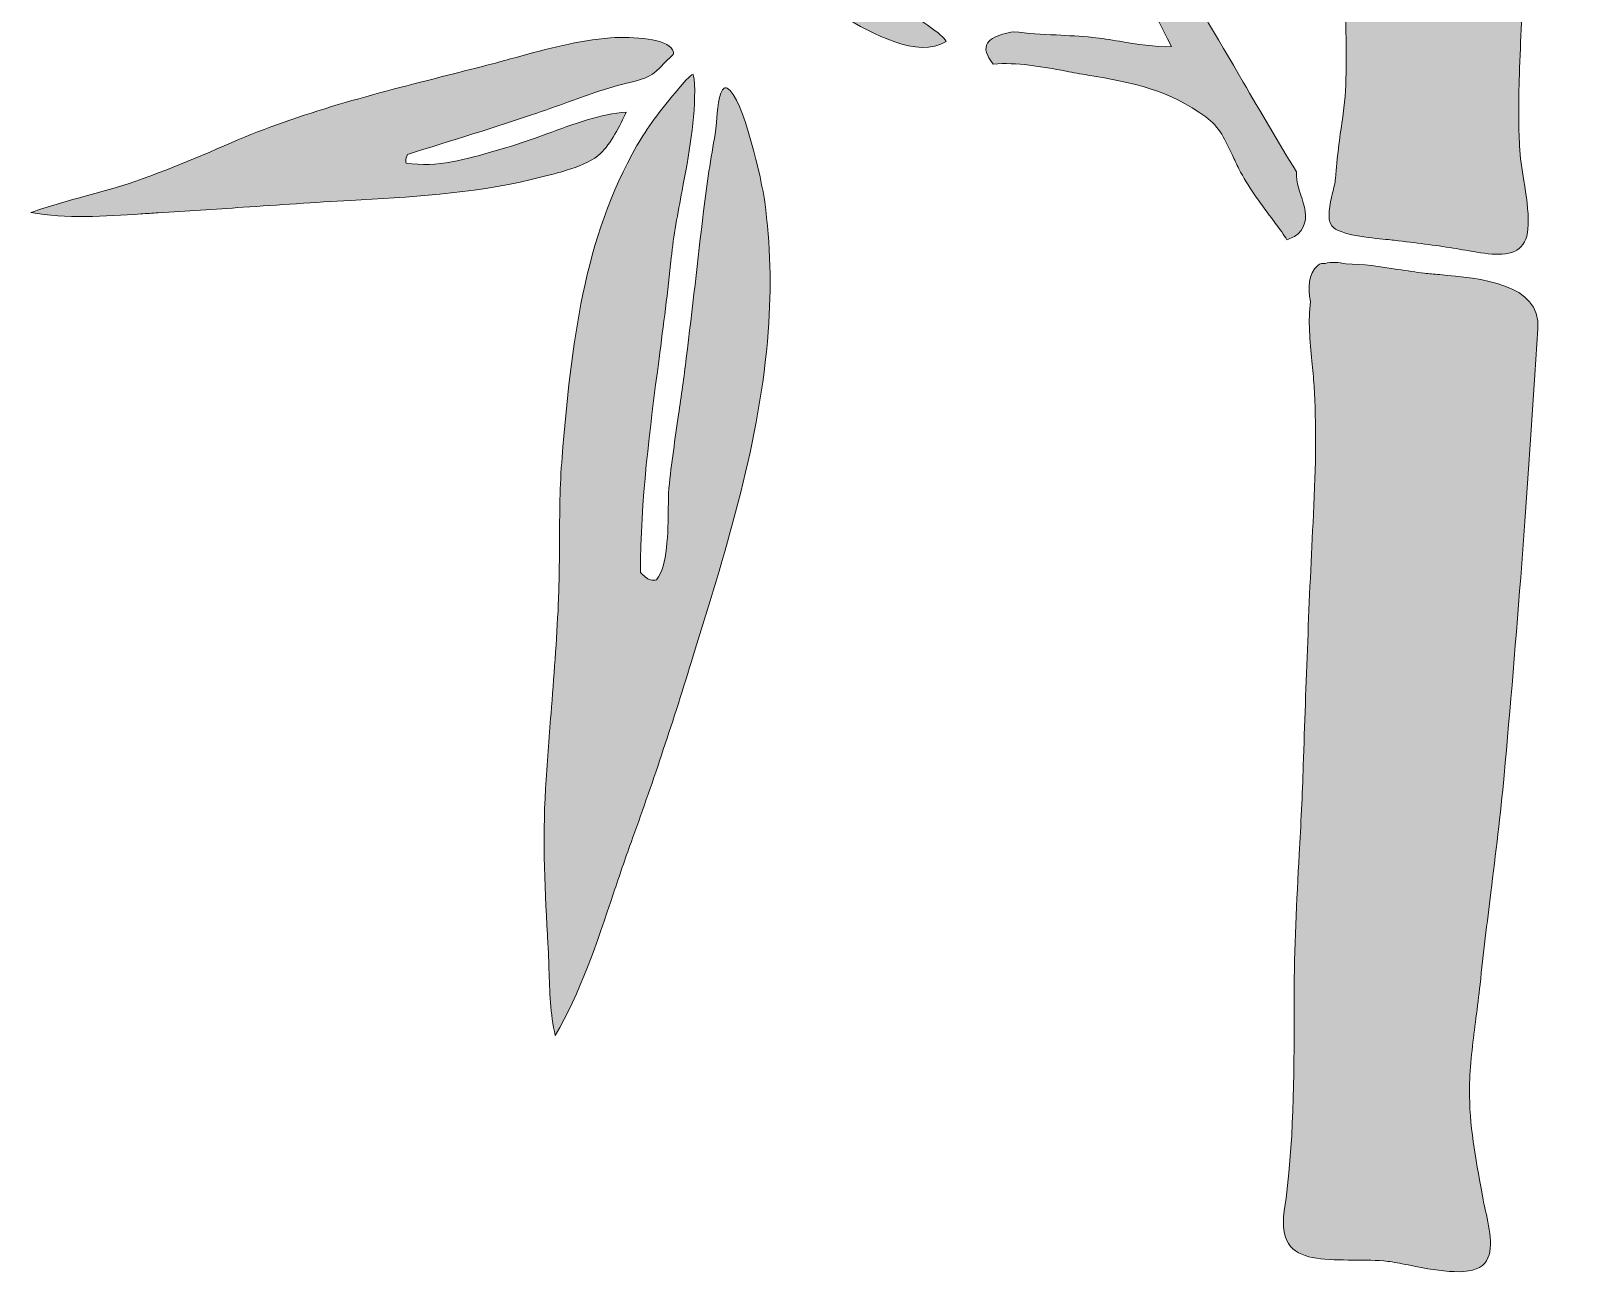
# Model space of a CAD drawing. Header units: inches. Extents: x 40 to 170, y -283 to -15.
# Drawn here: x 53 to 118.5, y -282.5 to -229.7 of the extents above; entities that cross this region are included whole.
import ezdxf

# ---------------------------------------------------------------- set-up
doc = ezdxf.new("R2010")
doc.units = ezdxf.units.IN
doc.header["$MEASUREMENT"] = 0
doc.layers.add('_U+0421_U+043B_U+043E_U+0439 1', color=7, linetype='Continuous')

# ---------------------------------------------------------------- blocks, each defined once
blk = doc.blocks.new('block 2')
at = {"layer": '_U+0421_U+043B_U+043E_U+0439 1', "true_color": 0xffffff}
h = blk.add_hatch(color=7, dxfattribs=at)
h.dxf.hatch_style = 2
edge = h.paths.add_edge_path()
edge.add_spline(control_points=[(106.748, -238.284), (107.137, -237.93), (107.106, -237.446), (106.968, -236.979), (106.833, -236.523), (106.642, -236.126), (106.678, -235.659), (105.902, -234.396), (105.147, -233.106), (104.417, -231.849), (103.319, -229.961), (102.185, -228.009), (100.965, -226.155), (100.437, -225.352), (99.893, -224.482), (99.496, -223.559), (99.022, -222.458), (98.641, -221.12), (98.87, -220.809), (98.874, -220.805), (98.881, -220.8), (98.887, -220.796), (98.678, -220.741), (98.471, -220.678), (98.27, -220.589), (97.68, -220.325), (97.26, -219.852), (96.827, -219.388), (96.244, -218.763), (95.355, -218.125), (95.213, -217.23), (95.198, -217.206), (95.182, -217.182), (95.167, -217.158), (94.758, -216.524), (94.336, -215.868), (93.898, -215.231), (91.905, -212.332), (90.256, -209.424), (88.905, -206.963), (88.646, -206.49), (88.33, -206), (87.996, -205.48), (87.296, -204.394), (86.572, -203.271), (86.301, -202.2), (86.152, -201.61), (86.009, -201.002), (85.865, -200.389), (85.646, -199.461), (85.42, -198.501), (85.165, -197.573), (85.124, -197.422), (85.073, -197.26), (85.019, -197.09), (84.842, -196.526), (84.643, -195.89), (84.709, -195.398), (84.282, -194.768), (83.919, -194.101), (83.611, -193.394), (83.325, -192.735), (82.616, -190.442), (81.539, -191.017), (81.707, -191.506), (81.886, -191.987), (82.068, -192.457), (82.703, -194.097), (83.565, -196.477), (84.018, -198.88), (83.078, -197.591), (82.104, -196.27), (81.047, -195.058), (80.592, -194.536), (80.105, -194.022), (79.634, -193.526), (78.817, -192.664), (77.971, -191.772), (77.268, -190.81), (77.057, -190.521), (76.911, -190.214), (76.805, -189.894), (76.328, -189.618), (75.48, -189.025), (75.151, -189.701), (74.978, -190.057), (75.293, -190.425), (75.609, -190.73), (75.714, -190.764), (75.811, -190.862), (76.012, -191.075), (76.23, -191.305), (76.43, -191.573), (76.623, -191.833), (76.763, -192.021), (76.903, -192.208), (77.05, -192.384), (77.377, -192.776), (77.733, -193.156), (78.078, -193.523), (78.252, -193.71), (78.429, -193.902), (78.604, -194.094), (79.05, -194.375), (79.533, -194.608), (79.93, -194.963), (80.489, -195.464), (80.945, -196.074), (81.403, -196.666), (82.277, -197.799), (83.161, -199.023), (83.346, -200.464), (83.614, -200.883), (83.88, -201.444), (84.056, -201.816), (84.177, -202.072), (84.282, -202.293), (84.363, -202.432), (84.363, -202.432), (84.796, -203.178), (84.796, -203.178), (85.294, -204.036), (85.809, -204.924), (86.34, -205.784), (87.386, -207.481), (88.412, -209.227), (89.404, -210.917), (90.776, -213.255), (92.196, -215.672), (93.693, -217.997), (94.256, -218.87), (94.801, -219.777), (95.329, -220.655), (96.016, -221.797), (96.726, -222.977), (97.484, -224.101), (97.714, -224.442), (97.949, -224.786), (98.187, -225.134), (99.34, -226.817), (100.53, -228.555), (101.37, -230.346), (100.685, -230.374), (99.919, -230.245), (99.176, -230.123), (98.775, -230.058), (98.396, -229.995), (98.035, -229.957), (97.526, -229.903), (96.999, -229.878), (96.489, -229.854), (95.888, -229.824), (95.272, -229.792), (94.676, -229.714), (94.096, -229.823), (93.249, -230.028), (93.58, -230.724), (93.644, -230.86), (93.73, -230.975), (93.818, -231.088), (94.816, -231.005), (95.84, -231.19), (96.907, -231.39), (97.213, -231.447), (97.519, -231.504), (97.824, -231.554), (99.776, -231.876), (101.277, -232.192), (102.834, -233.329), (103.406, -233.746), (103.675, -234.333), (103.961, -234.954), (104.048, -235.144), (104.136, -235.337), (104.234, -235.528), (104.62, -236.279), (105.126, -236.958), (105.615, -237.614), (105.761, -237.81), (105.908, -238.007), (106.051, -238.205), (106.146, -238.336), (106.214, -238.442), (106.267, -238.537), (106.448, -238.475), (106.621, -238.399), (106.748, -238.284)], knot_values=[0, 0, 0, 0, 1, 1, 1, 2, 2, 2, 3, 3, 3, 4, 4, 4, 5, 5, 5, 6, 6, 6, 7, 7, 7, 8, 8, 8, 9, 9, 9, 10, 10, 10, 11, 11, 11, 12, 12, 12, 13, 13, 13, 14, 14, 14, 15, 15, 15, 16, 16, 16, 17, 17, 17, 18, 18, 18, 19, 19, 19, 20, 20, 20, 21, 21, 21, 22, 22, 22, 23, 23, 23, 24, 24, 24, 25, 25, 25, 26, 26, 26, 27, 27, 27, 28, 28, 28, 29, 29, 29, 30, 30, 30, 31, 31, 31, 32, 32, 32, 33, 33, 33, 34, 34, 34, 35, 35, 35, 36, 36, 36, 37, 37, 37, 38, 38, 38, 39, 39, 39, 40, 40, 40, 41, 41, 41, 42, 42, 42, 43, 43, 43, 44, 44, 44, 45, 45, 45, 46, 46, 46, 47, 47, 47, 48, 48, 48, 49, 49, 49, 50, 50, 50, 51, 51, 51, 52, 52, 52, 53, 53, 53, 54, 54, 54, 55, 55, 55, 56, 56, 56, 57, 57, 57, 58, 58, 58, 59, 59, 59, 60, 60, 60, 61, 61, 61, 62, 62, 62, 62], degree=3, periodic=1)
h = blk.add_hatch(color=7, dxfattribs=at)
h.dxf.hatch_style = 2
edge = h.paths.add_edge_path()
edge.add_spline(control_points=[(116.748, -189.368), (116.623, -189.362), (116.507, -189.356), (116.409, -189.349), (115.502, -189.275), (114.632, -189.283), (113.712, -189.293), (113.712, -189.293), (113.294, -189.297), (113.294, -189.297), (112.93, -189.299), (112.515, -189.256), (112.076, -189.208), (111.606, -189.157), (111.131, -189.106), (110.689, -189.106), (109.705, -189.106), (108.885, -189.359), (108.646, -190.436), (108.515, -191.028), (108.608, -191.798), (108.691, -192.477), (108.723, -192.737), (108.753, -192.988), (108.771, -193.218), (108.796, -193.552), (108.823, -193.886), (108.85, -194.221), (108.915, -195.01), (108.981, -195.825), (109.021, -196.631), (109.131, -198.875), (109.162, -201.166), (109.183, -203.136), (109.275, -211.978), (109.009, -220.665), (108.766, -227.246), (108.739, -227.983), (108.755, -228.751), (108.771, -229.493), (108.798, -230.798), (108.826, -232.147), (108.627, -233.434), (108.499, -234.255), (108.408, -235.027), (108.33, -235.939), (108.315, -236.116), (108.264, -236.329), (108.211, -236.555), (108.095, -237.044), (107.951, -237.653), (108.178, -237.95), (108.474, -238.337), (109.823, -238.465), (110.472, -238.526), (110.611, -238.539), (110.731, -238.55), (110.825, -238.562), (111.751, -238.673), (112.523, -238.768), (113.328, -238.893), (113.496, -238.92), (113.672, -238.952), (113.85, -238.984), (114.686, -239.136), (115.633, -239.309), (116.123, -238.911), (116.368, -238.713), (116.493, -238.383), (116.506, -237.902), (116.523, -237.301), (116.42, -236.659), (116.322, -236.038), (116.244, -235.548), (116.163, -235.04), (116.139, -234.549), (116.099, -233.735), (116.095, -232.859), (116.124, -231.791), (116.165, -230.343), (116.251, -228.873), (116.335, -227.452), (116.365, -226.949), (116.394, -226.446), (116.422, -225.943), (116.64, -221.975), (116.823, -218.089), (116.666, -214.165), (116.475, -209.375), (116.536, -205.641), (116.864, -202.061), (116.864, -202.061), (116.952, -201.123), (116.952, -201.123), (117.107, -199.479), (117.267, -197.78), (117.314, -196.105), (117.32, -195.873), (117.324, -195.64), (117.329, -195.407), (117.357, -193.772), (117.386, -192.082), (118.288, -190.577), (118.485, -190.248), (118.538, -189.994), (118.447, -189.824), (118.242, -189.441), (117.307, -189.395), (116.748, -189.368)], knot_values=[0, 0, 0, 0, 1, 1, 1, 2, 2, 2, 3, 3, 3, 4, 4, 4, 5, 5, 5, 6, 6, 6, 7, 7, 7, 8, 8, 8, 9, 9, 9, 10, 10, 10, 11, 11, 11, 12, 12, 12, 13, 13, 13, 14, 14, 14, 15, 15, 15, 16, 16, 16, 17, 17, 17, 18, 18, 18, 19, 19, 19, 20, 20, 20, 21, 21, 21, 22, 22, 22, 23, 23, 23, 24, 24, 24, 25, 25, 25, 26, 26, 26, 27, 27, 27, 28, 28, 28, 29, 29, 29, 30, 30, 30, 31, 31, 31, 32, 32, 32, 33, 33, 33, 34, 34, 34, 35, 35, 35, 36, 36, 36, 36], degree=3, periodic=1)
h = blk.add_hatch(color=7, dxfattribs=at)
h.dxf.hatch_style = 2
edge = h.paths.add_edge_path()
edge.add_spline(control_points=[(90.231, -228.917), (89.998, -228.771), (89.814, -228.656), (89.704, -228.573), (88.991, -228.035), (88.285, -227.487), (87.58, -226.937), (86.021, -225.719), (84.727, -224.771), (83.508, -223.952), (81.236, -222.428), (78.995, -220.848), (76.828, -219.321), (75.652, -218.492), (74.47, -217.635), (73.327, -216.806), (71.962, -215.815), (70.552, -214.792), (69.144, -213.812), (68.738, -213.529), (68.335, -213.244), (67.933, -212.959), (67.221, -212.453), (66.484, -211.931), (65.741, -211.435), (64.592, -210.669), (63.324, -210.087), (62.097, -209.525), (61.617, -209.305), (61.136, -209.084), (60.658, -208.852), (60.658, -208.852), (59.778, -208.422), (59.778, -208.422), (58.511, -207.803), (57.212, -207.167), (55.907, -206.591), (57.176, -207.568), (58.487, -208.503), (59.764, -209.413), (60.75, -210.117), (61.77, -210.844), (62.758, -211.582), (64.075, -212.565), (65.401, -213.588), (66.683, -214.577), (68.805, -216.215), (71.001, -217.909), (73.222, -219.472), (74.708, -220.519), (76.24, -221.555), (77.722, -222.558), (79.226, -223.576), (80.782, -224.628), (82.291, -225.692), (82.595, -225.906), (82.897, -226.123), (83.2, -226.34), (84.379, -227.184), (85.597, -228.057), (86.885, -228.759), (87.042, -228.845), (87.216, -228.945), (87.402, -229.051), (88.684, -229.784), (90.603, -230.883), (91.823, -230.125), (91.624, -229.79), (90.698, -229.21), (90.231, -228.917)], knot_values=[0, 0, 0, 0, 1, 1, 1, 2, 2, 2, 3, 3, 3, 4, 4, 4, 5, 5, 5, 6, 6, 6, 7, 7, 7, 8, 8, 8, 9, 9, 9, 10, 10, 10, 11, 11, 11, 12, 12, 12, 13, 13, 13, 14, 14, 14, 15, 15, 15, 16, 16, 16, 17, 17, 17, 18, 18, 18, 19, 19, 19, 20, 20, 20, 21, 21, 21, 22, 22, 22, 23, 23, 23, 23], degree=3, periodic=1)
h = blk.add_hatch(color=7, dxfattribs=at)
h.dxf.hatch_style = 2
edge = h.paths.add_edge_path()
edge.add_spline(control_points=[(78.248, -233.125), (77.187, -233.201), (76.013, -233.632), (74.874, -234.05), (74.28, -234.267), (73.719, -234.473), (73.185, -234.625), (73.185, -234.625), (72.73, -234.758), (72.73, -234.758), (71.458, -235.129), (70.258, -235.48), (68.907, -235.295), (68.899, -235.266), (68.894, -235.234), (68.897, -235.199), (68.903, -235.106), (68.931, -235.012), (68.964, -234.92), (70.834, -234.342), (72.666, -233.772), (74.495, -233.156), (74.893, -233.021), (75.291, -232.876), (75.691, -232.73), (76.527, -232.426), (77.39, -232.111), (78.261, -231.898), (78.261, -231.898), (78.342, -231.878), (78.342, -231.878), (79.184, -231.673), (79.292, -231.646), (79.892, -231.02), (79.98, -230.928), (80.055, -230.86), (80.117, -230.803), (80.28, -230.654), (80.28, -230.654), (80.207, -230.485), (80.003, -230.018), (78.545, -229.907), (77.576, -229.978), (76.219, -230.077), (74.879, -230.445), (73.583, -230.802), (73.246, -230.895), (72.908, -230.988), (72.57, -231.076), (71.942, -231.24), (71.311, -231.401), (70.678, -231.561), (67.607, -232.342), (64.431, -233.15), (61.497, -234.423), (59.883, -235.123), (58.215, -235.847), (56.467, -236.367), (56.066, -236.486), (55.655, -236.597), (55.244, -236.709), (54.493, -236.913), (53.721, -237.122), (52.997, -237.384), (54.467, -237.657), (56.149, -237.545), (57.655, -237.445), (57.904, -237.429), (58.15, -237.412), (58.389, -237.398), (59.595, -237.326), (60.798, -237.244), (62.002, -237.162), (63.494, -237.06), (65.036, -236.954), (66.556, -236.871), (68.959, -236.74), (71.682, -236.591), (74.221, -235.982), (74.221, -235.982), (74.445, -235.929), (74.445, -235.929), (75.294, -235.728), (76.578, -235.425), (77.16, -234.88), (77.58, -234.487), (78.001, -233.681), (78.248, -233.125)], knot_values=[0, 0, 0, 0, 1, 1, 1, 2, 2, 2, 3, 3, 3, 4, 4, 4, 5, 5, 5, 6, 6, 6, 7, 7, 7, 8, 8, 8, 9, 9, 9, 10, 10, 10, 11, 11, 11, 12, 12, 12, 13, 13, 13, 14, 14, 14, 15, 15, 15, 16, 16, 16, 17, 17, 17, 18, 18, 18, 19, 19, 19, 20, 20, 20, 21, 21, 21, 22, 22, 22, 23, 23, 23, 24, 24, 24, 25, 25, 25, 26, 26, 26, 27, 27, 27, 28, 28, 28, 29, 29, 29, 29], degree=3, periodic=1)
h = blk.add_hatch(color=7, dxfattribs=at)
h.dxf.hatch_style = 2
edge = h.paths.add_edge_path()
edge.add_spline(control_points=[(82.525, -232.108), (82.472, -232.08), (82.438, -232.086), (82.404, -232.104), (82.18, -232.22), (82.107, -233.123), (82.072, -233.556), (82.055, -233.761), (82.04, -233.939), (82.019, -234.058), (81.848, -235.043), (81.655, -236.19), (81.525, -237.329), (81.288, -239.408), (81.048, -241.485), (80.797, -243.562), (80.7, -244.362), (80.582, -245.171), (80.468, -245.954), (80.32, -246.975), (80.166, -248.031), (80.058, -249.075), (80.04, -249.247), (80.037, -249.536), (80.033, -249.87), (80.021, -250.943), (80.004, -252.394), (79.534, -252.958), (79.449, -252.982), (79.362, -252.991), (79.278, -252.97), (79.11, -252.929), (78.99, -252.766), (78.85, -252.656), (78.853, -249.618), (79.251, -246.549), (79.641, -243.578), (79.825, -242.177), (80.014, -240.728), (80.159, -239.308), (80.253, -238.383), (80.437, -237.407), (80.616, -236.463), (80.901, -234.953), (81.196, -233.391), (81.148, -231.936), (81.137, -231.592), (81.075, -231.531), (81.072, -231.529), (80.975, -231.541), (80.64, -231.933), (80.46, -232.144), (80.46, -232.144), (80.335, -232.29), (80.335, -232.29), (79.686, -233.038), (79.136, -233.798), (78.702, -234.548), (76.445, -238.45), (75.912, -243.024), (75.527, -247.76), (75.43, -248.967), (75.423, -250.191), (75.416, -251.374), (75.412, -252.229), (75.407, -253.113), (75.368, -253.989), (75.298, -255.543), (75.176, -257.118), (75.058, -258.641), (74.976, -259.687), (74.893, -260.768), (74.826, -261.832), (74.69, -264.028), (74.811, -266.264), (74.929, -268.426), (74.929, -268.426), (74.933, -268.496), (74.933, -268.496), (74.95, -268.818), (74.96, -269.144), (74.97, -269.473), (75, -270.415), (75.03, -271.384), (75.238, -272.288), (76.29, -270.504), (77.011, -268.349), (77.709, -266.261), (77.961, -265.507), (78.199, -264.795), (78.451, -264.105), (79.325, -261.709), (80.164, -259.197), (81.017, -256.428), (81.017, -256.428), (81.176, -255.912), (81.176, -255.912), (82.531, -251.536), (83.931, -247.01), (84.271, -242.439), (84.413, -240.527), (84.364, -238.727), (84.123, -236.935), (84.009, -236.085), (83.216, -232.467), (82.525, -232.108)], knot_values=[0, 0, 0, 0, 1, 1, 1, 2, 2, 2, 3, 3, 3, 4, 4, 4, 5, 5, 5, 6, 6, 6, 7, 7, 7, 8, 8, 8, 9, 9, 9, 10, 10, 10, 11, 11, 11, 12, 12, 12, 13, 13, 13, 14, 14, 14, 15, 15, 15, 16, 16, 16, 17, 17, 17, 18, 18, 18, 19, 19, 19, 20, 20, 20, 21, 21, 21, 22, 22, 22, 23, 23, 23, 24, 24, 24, 25, 25, 25, 26, 26, 26, 27, 27, 27, 28, 28, 28, 29, 29, 29, 30, 30, 30, 31, 31, 31, 32, 32, 32, 33, 33, 33, 34, 34, 34, 35, 35, 35, 35], degree=3, periodic=1)
h = blk.add_hatch(color=7, dxfattribs=at)
h.dxf.hatch_style = 2
edge = h.paths.add_edge_path()
edge.add_spline(control_points=[(112.75, -240.02), (112.514, -239.999), (112.295, -239.98), (112.104, -239.959), (111.741, -239.917), (111.369, -239.858), (110.976, -239.796), (110.237, -239.678), (109.481, -239.565), (108.776, -239.567), (108.476, -239.502), (108.156, -239.457), (107.888, -239.553), (107.787, -239.531), (107.678, -239.546), (107.58, -239.631), (107.162, -239.996), (107.164, -240.58), (107.272, -241.153), (107.164, -241.977), (107.248, -242.84), (107.331, -243.684), (107.366, -244.041), (107.401, -244.396), (107.422, -244.745), (107.515, -246.33), (107.507, -248.063), (107.396, -250.198), (107.209, -253.79), (107.08, -257.429), (106.968, -260.827), (106.927, -262.082), (106.86, -263.361), (106.795, -264.597), (106.69, -266.572), (106.583, -268.614), (106.579, -270.616), (106.579, -270.616), (106.579, -271.246), (106.579, -271.246), (106.576, -274.123), (106.574, -276.839), (106.161, -279.727), (106.062, -280.422), (106.15, -280.917), (106.431, -281.241), (106.926, -281.813), (107.974, -281.815), (109.084, -281.816), (109.578, -281.817), (110.089, -281.818), (110.554, -281.874), (110.783, -281.901), (111.074, -281.959), (111.412, -282.027), (112.432, -282.231), (113.974, -282.54), (114.567, -282.046), (115.12, -281.587), (114.875, -280.518), (114.697, -279.737), (114.655, -279.557), (114.618, -279.391), (114.592, -279.247), (114.592, -279.247), (114.494, -278.698), (114.494, -278.698), (114.226, -277.217), (113.973, -275.817), (114.022, -274.307), (114.052, -273.385), (114.174, -272.454), (114.292, -271.554), (114.354, -271.078), (114.416, -270.604), (114.466, -270.129), (114.601, -268.824), (114.765, -267.502), (114.923, -266.223), (115.124, -264.601), (115.332, -262.925), (115.483, -261.27), (116.008, -255.533), (116.477, -249.333), (116.919, -242.318), (117.04, -240.392), (114.458, -240.168), (112.75, -240.02)], knot_values=[0, 0, 0, 0, 1, 1, 1, 2, 2, 2, 3, 3, 3, 4, 4, 4, 5, 5, 5, 6, 6, 6, 7, 7, 7, 8, 8, 8, 9, 9, 9, 10, 10, 10, 11, 11, 11, 12, 12, 12, 13, 13, 13, 14, 14, 14, 15, 15, 15, 16, 16, 16, 17, 17, 17, 18, 18, 18, 19, 19, 19, 20, 20, 20, 21, 21, 21, 22, 22, 22, 23, 23, 23, 24, 24, 24, 25, 25, 25, 26, 26, 26, 27, 27, 27, 28, 28, 28, 29, 29, 29, 29], degree=3, periodic=1)
at = {"layer": '_U+0421_U+043B_U+043E_U+0439 1', "lineweight": 0}
for points, knots in [([(106.748, -238.284), (107.137, -237.93), (107.106, -237.446), (106.968, -236.979), (106.833, -236.523), (106.642, -236.126), (106.678, -235.659), (105.902, -234.396), (105.147, -233.106), (104.417, -231.849), (103.319, -229.961), (102.185, -228.009), (100.965, -226.155), (100.437, -225.352), (99.893, -224.482), (99.496, -223.559), (99.022, -222.458), (98.641, -221.12), (98.87, -220.809), (98.874, -220.805), (98.881, -220.8), (98.887, -220.796), (98.678, -220.741), (98.471, -220.678), (98.27, -220.589), (97.68, -220.325), (97.26, -219.852), (96.827, -219.388), (96.244, -218.763), (95.355, -218.125), (95.213, -217.23), (95.198, -217.206), (95.182, -217.182), (95.167, -217.158), (94.758, -216.524), (94.336, -215.868), (93.898, -215.231), (91.905, -212.332), (90.256, -209.424), (88.905, -206.963), (88.646, -206.49), (88.33, -206), (87.996, -205.48), (87.296, -204.394), (86.572, -203.271), (86.301, -202.2), (86.152, -201.61), (86.009, -201.002), (85.865, -200.389), (85.646, -199.461), (85.42, -198.501), (85.165, -197.573), (85.124, -197.422), (85.073, -197.26), (85.019, -197.09), (84.842, -196.526), (84.643, -195.89), (84.709, -195.398), (84.282, -194.768), (83.919, -194.101), (83.611, -193.394), (83.325, -192.735), (82.616, -190.442), (81.539, -191.017), (81.707, -191.506), (81.886, -191.987), (82.068, -192.457), (82.703, -194.097), (83.565, -196.477), (84.018, -198.88), (83.078, -197.591), (82.104, -196.27), (81.047, -195.058), (80.592, -194.536), (80.105, -194.022), (79.634, -193.526), (78.817, -192.664), (77.971, -191.772), (77.268, -190.81), (77.057, -190.521), (76.911, -190.214), (76.805, -189.894), (76.328, -189.618), (75.48, -189.025), (75.151, -189.701), (74.978, -190.057), (75.293, -190.425), (75.609, -190.73), (75.714, -190.764), (75.811, -190.862), (76.012, -191.075), (76.23, -191.305), (76.43, -191.573), (76.623, -191.833), (76.763, -192.021), (76.903, -192.208), (77.05, -192.384), (77.377, -192.776), (77.733, -193.156), (78.078, -193.523), (78.252, -193.71), (78.429, -193.902), (78.604, -194.094), (79.05, -194.375), (79.533, -194.608), (79.93, -194.963), (80.489, -195.464), (80.945, -196.074), (81.403, -196.666), (82.277, -197.799), (83.161, -199.023), (83.346, -200.464), (83.614, -200.883), (83.88, -201.444), (84.056, -201.816), (84.177, -202.072), (84.282, -202.293), (84.363, -202.432), (84.363, -202.432), (84.796, -203.178), (84.796, -203.178), (85.294, -204.036), (85.809, -204.924), (86.34, -205.784), (87.386, -207.481), (88.412, -209.227), (89.404, -210.917), (90.776, -213.255), (92.196, -215.672), (93.693, -217.997), (94.256, -218.87), (94.801, -219.777), (95.329, -220.655), (96.016, -221.797), (96.726, -222.977), (97.484, -224.101), (97.714, -224.442), (97.949, -224.786), (98.187, -225.134), (99.34, -226.817), (100.53, -228.555), (101.37, -230.346), (100.685, -230.374), (99.919, -230.245), (99.176, -230.123), (98.775, -230.058), (98.396, -229.995), (98.035, -229.957), (97.526, -229.903), (96.999, -229.878), (96.489, -229.854), (95.888, -229.824), (95.272, -229.792), (94.676, -229.714), (94.096, -229.823), (93.249, -230.028), (93.58, -230.724), (93.644, -230.86), (93.73, -230.975), (93.818, -231.088), (94.816, -231.005), (95.84, -231.19), (96.907, -231.39), (97.213, -231.447), (97.519, -231.504), (97.824, -231.554), (99.776, -231.876), (101.277, -232.192), (102.834, -233.329), (103.406, -233.746), (103.675, -234.333), (103.961, -234.954), (104.048, -235.144), (104.136, -235.337), (104.234, -235.528), (104.62, -236.279), (105.126, -236.958), (105.615, -237.614), (105.761, -237.81), (105.908, -238.007), (106.051, -238.205), (106.146, -238.336), (106.214, -238.442), (106.267, -238.537), (106.448, -238.475), (106.621, -238.399), (106.748, -238.284)], [0, 0, 0, 0, 1, 1, 1, 2, 2, 2, 3, 3, 3, 4, 4, 4, 5, 5, 5, 6, 6, 6, 7, 7, 7, 8, 8, 8, 9, 9, 9, 10, 10, 10, 11, 11, 11, 12, 12, 12, 13, 13, 13, 14, 14, 14, 15, 15, 15, 16, 16, 16, 17, 17, 17, 18, 18, 18, 19, 19, 19, 20, 20, 20, 21, 21, 21, 22, 22, 22, 23, 23, 23, 24, 24, 24, 25, 25, 25, 26, 26, 26, 27, 27, 27, 28, 28, 28, 29, 29, 29, 30, 30, 30, 31, 31, 31, 32, 32, 32, 33, 33, 33, 34, 34, 34, 35, 35, 35, 36, 36, 36, 37, 37, 37, 38, 38, 38, 39, 39, 39, 40, 40, 40, 41, 41, 41, 42, 42, 42, 43, 43, 43, 44, 44, 44, 45, 45, 45, 46, 46, 46, 47, 47, 47, 48, 48, 48, 49, 49, 49, 50, 50, 50, 51, 51, 51, 52, 52, 52, 53, 53, 53, 54, 54, 54, 55, 55, 55, 56, 56, 56, 57, 57, 57, 58, 58, 58, 59, 59, 59, 60, 60, 60, 61, 61, 61, 62, 62, 62, 62]), ([(116.748, -189.368), (116.623, -189.362), (116.507, -189.356), (116.409, -189.349), (115.502, -189.275), (114.632, -189.283), (113.712, -189.293), (113.712, -189.293), (113.294, -189.297), (113.294, -189.297), (112.93, -189.299), (112.515, -189.256), (112.076, -189.208), (111.606, -189.157), (111.131, -189.106), (110.689, -189.106), (109.705, -189.106), (108.885, -189.359), (108.646, -190.436), (108.515, -191.028), (108.608, -191.798), (108.691, -192.477), (108.723, -192.737), (108.753, -192.988), (108.771, -193.218), (108.796, -193.552), (108.823, -193.886), (108.85, -194.221), (108.915, -195.01), (108.981, -195.825), (109.021, -196.631), (109.131, -198.875), (109.162, -201.166), (109.183, -203.136), (109.275, -211.978), (109.009, -220.665), (108.766, -227.246), (108.739, -227.983), (108.755, -228.751), (108.771, -229.493), (108.798, -230.798), (108.826, -232.147), (108.627, -233.434), (108.499, -234.255), (108.408, -235.027), (108.33, -235.939), (108.315, -236.116), (108.264, -236.329), (108.211, -236.555), (108.095, -237.044), (107.951, -237.653), (108.178, -237.95), (108.474, -238.337), (109.823, -238.465), (110.472, -238.526), (110.611, -238.539), (110.731, -238.55), (110.825, -238.562), (111.751, -238.673), (112.523, -238.768), (113.328, -238.893), (113.496, -238.92), (113.672, -238.952), (113.85, -238.984), (114.686, -239.136), (115.633, -239.309), (116.123, -238.911), (116.368, -238.713), (116.493, -238.383), (116.506, -237.902), (116.523, -237.301), (116.42, -236.659), (116.322, -236.038), (116.244, -235.548), (116.163, -235.04), (116.139, -234.549), (116.099, -233.735), (116.095, -232.859), (116.124, -231.791), (116.165, -230.343), (116.251, -228.873), (116.335, -227.452), (116.365, -226.949), (116.394, -226.446), (116.422, -225.943), (116.64, -221.975), (116.823, -218.089), (116.666, -214.165), (116.475, -209.375), (116.536, -205.641), (116.864, -202.061), (116.864, -202.061), (116.952, -201.123), (116.952, -201.123), (117.107, -199.479), (117.267, -197.78), (117.314, -196.105), (117.32, -195.873), (117.324, -195.64), (117.329, -195.407), (117.357, -193.772), (117.386, -192.082), (118.288, -190.577), (118.485, -190.248), (118.538, -189.994), (118.447, -189.824), (118.242, -189.441), (117.307, -189.395), (116.748, -189.368)], [0, 0, 0, 0, 1, 1, 1, 2, 2, 2, 3, 3, 3, 4, 4, 4, 5, 5, 5, 6, 6, 6, 7, 7, 7, 8, 8, 8, 9, 9, 9, 10, 10, 10, 11, 11, 11, 12, 12, 12, 13, 13, 13, 14, 14, 14, 15, 15, 15, 16, 16, 16, 17, 17, 17, 18, 18, 18, 19, 19, 19, 20, 20, 20, 21, 21, 21, 22, 22, 22, 23, 23, 23, 24, 24, 24, 25, 25, 25, 26, 26, 26, 27, 27, 27, 28, 28, 28, 29, 29, 29, 30, 30, 30, 31, 31, 31, 32, 32, 32, 33, 33, 33, 34, 34, 34, 35, 35, 35, 36, 36, 36, 36]), ([(90.231, -228.917), (89.998, -228.771), (89.814, -228.656), (89.704, -228.573), (88.991, -228.035), (88.285, -227.487), (87.58, -226.937), (86.021, -225.719), (84.727, -224.771), (83.508, -223.952), (81.236, -222.428), (78.995, -220.848), (76.828, -219.321), (75.652, -218.492), (74.47, -217.635), (73.327, -216.806), (71.962, -215.815), (70.552, -214.792), (69.144, -213.812), (68.738, -213.529), (68.335, -213.244), (67.933, -212.959), (67.221, -212.453), (66.484, -211.931), (65.741, -211.435), (64.592, -210.669), (63.324, -210.087), (62.097, -209.525), (61.617, -209.305), (61.136, -209.084), (60.658, -208.852), (60.658, -208.852), (59.778, -208.422), (59.778, -208.422), (58.511, -207.803), (57.212, -207.167), (55.907, -206.591), (57.176, -207.568), (58.487, -208.503), (59.764, -209.413), (60.75, -210.117), (61.77, -210.844), (62.758, -211.582), (64.075, -212.565), (65.401, -213.588), (66.683, -214.577), (68.805, -216.215), (71.001, -217.909), (73.222, -219.472), (74.708, -220.519), (76.24, -221.555), (77.722, -222.558), (79.226, -223.576), (80.782, -224.628), (82.291, -225.692), (82.595, -225.906), (82.897, -226.123), (83.2, -226.34), (84.379, -227.184), (85.597, -228.057), (86.885, -228.759), (87.042, -228.845), (87.216, -228.945), (87.402, -229.051), (88.684, -229.784), (90.603, -230.883), (91.823, -230.125), (91.624, -229.79), (90.698, -229.21), (90.231, -228.917)], [0, 0, 0, 0, 1, 1, 1, 2, 2, 2, 3, 3, 3, 4, 4, 4, 5, 5, 5, 6, 6, 6, 7, 7, 7, 8, 8, 8, 9, 9, 9, 10, 10, 10, 11, 11, 11, 12, 12, 12, 13, 13, 13, 14, 14, 14, 15, 15, 15, 16, 16, 16, 17, 17, 17, 18, 18, 18, 19, 19, 19, 20, 20, 20, 21, 21, 21, 22, 22, 22, 23, 23, 23, 23]), ([(78.248, -233.125), (77.187, -233.201), (76.013, -233.632), (74.874, -234.05), (74.28, -234.267), (73.719, -234.473), (73.185, -234.625), (73.185, -234.625), (72.73, -234.758), (72.73, -234.758), (71.458, -235.129), (70.258, -235.48), (68.907, -235.295), (68.899, -235.266), (68.894, -235.234), (68.897, -235.199), (68.903, -235.106), (68.931, -235.012), (68.964, -234.92), (70.834, -234.342), (72.666, -233.772), (74.495, -233.156), (74.893, -233.021), (75.291, -232.876), (75.691, -232.73), (76.527, -232.426), (77.39, -232.111), (78.261, -231.898), (78.261, -231.898), (78.342, -231.878), (78.342, -231.878), (79.184, -231.673), (79.292, -231.646), (79.892, -231.02), (79.98, -230.928), (80.055, -230.86), (80.117, -230.803), (80.28, -230.654), (80.28, -230.654), (80.207, -230.485), (80.003, -230.018), (78.545, -229.907), (77.576, -229.978), (76.219, -230.077), (74.879, -230.445), (73.583, -230.802), (73.246, -230.895), (72.908, -230.988), (72.57, -231.076), (71.942, -231.24), (71.311, -231.401), (70.678, -231.561), (67.607, -232.342), (64.431, -233.15), (61.497, -234.423), (59.883, -235.123), (58.215, -235.847), (56.467, -236.367), (56.066, -236.486), (55.655, -236.597), (55.244, -236.709), (54.493, -236.913), (53.721, -237.122), (52.997, -237.384), (54.467, -237.657), (56.149, -237.545), (57.655, -237.445), (57.904, -237.429), (58.15, -237.412), (58.389, -237.398), (59.595, -237.326), (60.798, -237.244), (62.002, -237.162), (63.494, -237.06), (65.036, -236.954), (66.556, -236.871), (68.959, -236.74), (71.682, -236.591), (74.221, -235.982), (74.221, -235.982), (74.445, -235.929), (74.445, -235.929), (75.294, -235.728), (76.578, -235.425), (77.16, -234.88), (77.58, -234.487), (78.001, -233.681), (78.248, -233.125)], [0, 0, 0, 0, 1, 1, 1, 2, 2, 2, 3, 3, 3, 4, 4, 4, 5, 5, 5, 6, 6, 6, 7, 7, 7, 8, 8, 8, 9, 9, 9, 10, 10, 10, 11, 11, 11, 12, 12, 12, 13, 13, 13, 14, 14, 14, 15, 15, 15, 16, 16, 16, 17, 17, 17, 18, 18, 18, 19, 19, 19, 20, 20, 20, 21, 21, 21, 22, 22, 22, 23, 23, 23, 24, 24, 24, 25, 25, 25, 26, 26, 26, 27, 27, 27, 28, 28, 28, 29, 29, 29, 29]), ([(82.525, -232.108), (82.472, -232.08), (82.438, -232.086), (82.404, -232.104), (82.18, -232.22), (82.107, -233.123), (82.072, -233.556), (82.055, -233.761), (82.04, -233.939), (82.019, -234.058), (81.848, -235.043), (81.655, -236.19), (81.525, -237.329), (81.288, -239.408), (81.048, -241.485), (80.797, -243.562), (80.7, -244.362), (80.582, -245.171), (80.468, -245.954), (80.32, -246.975), (80.166, -248.031), (80.058, -249.075), (80.04, -249.247), (80.037, -249.536), (80.033, -249.87), (80.021, -250.943), (80.004, -252.394), (79.534, -252.958), (79.449, -252.982), (79.362, -252.991), (79.278, -252.97), (79.11, -252.929), (78.99, -252.766), (78.85, -252.656), (78.853, -249.618), (79.251, -246.549), (79.641, -243.578), (79.825, -242.177), (80.014, -240.728), (80.159, -239.308), (80.253, -238.383), (80.437, -237.407), (80.616, -236.463), (80.901, -234.953), (81.196, -233.391), (81.148, -231.936), (81.137, -231.592), (81.075, -231.531), (81.072, -231.529), (80.975, -231.541), (80.64, -231.933), (80.46, -232.144), (80.46, -232.144), (80.335, -232.29), (80.335, -232.29), (79.686, -233.038), (79.136, -233.798), (78.702, -234.548), (76.445, -238.45), (75.912, -243.024), (75.527, -247.76), (75.43, -248.967), (75.423, -250.191), (75.416, -251.374), (75.412, -252.229), (75.407, -253.113), (75.368, -253.989), (75.298, -255.543), (75.176, -257.118), (75.058, -258.641), (74.976, -259.687), (74.893, -260.768), (74.826, -261.832), (74.69, -264.028), (74.811, -266.264), (74.929, -268.426), (74.929, -268.426), (74.933, -268.496), (74.933, -268.496), (74.95, -268.818), (74.96, -269.144), (74.97, -269.473), (75, -270.415), (75.03, -271.384), (75.238, -272.288), (76.29, -270.504), (77.011, -268.349), (77.709, -266.261), (77.961, -265.507), (78.199, -264.795), (78.451, -264.105), (79.325, -261.709), (80.164, -259.197), (81.017, -256.428), (81.017, -256.428), (81.176, -255.912), (81.176, -255.912), (82.531, -251.536), (83.931, -247.01), (84.271, -242.439), (84.413, -240.527), (84.364, -238.727), (84.123, -236.935), (84.009, -236.085), (83.216, -232.467), (82.525, -232.108)], [0, 0, 0, 0, 1, 1, 1, 2, 2, 2, 3, 3, 3, 4, 4, 4, 5, 5, 5, 6, 6, 6, 7, 7, 7, 8, 8, 8, 9, 9, 9, 10, 10, 10, 11, 11, 11, 12, 12, 12, 13, 13, 13, 14, 14, 14, 15, 15, 15, 16, 16, 16, 17, 17, 17, 18, 18, 18, 19, 19, 19, 20, 20, 20, 21, 21, 21, 22, 22, 22, 23, 23, 23, 24, 24, 24, 25, 25, 25, 26, 26, 26, 27, 27, 27, 28, 28, 28, 29, 29, 29, 30, 30, 30, 31, 31, 31, 32, 32, 32, 33, 33, 33, 34, 34, 34, 35, 35, 35, 35]), ([(112.75, -240.02), (112.514, -239.999), (112.295, -239.98), (112.104, -239.959), (111.741, -239.917), (111.369, -239.858), (110.976, -239.796), (110.237, -239.678), (109.481, -239.565), (108.776, -239.567), (108.476, -239.502), (108.156, -239.457), (107.888, -239.553), (107.787, -239.531), (107.678, -239.546), (107.58, -239.631), (107.162, -239.996), (107.164, -240.58), (107.272, -241.153), (107.164, -241.977), (107.248, -242.84), (107.331, -243.684), (107.366, -244.041), (107.401, -244.396), (107.422, -244.745), (107.515, -246.33), (107.507, -248.063), (107.396, -250.198), (107.209, -253.79), (107.08, -257.429), (106.968, -260.827), (106.927, -262.082), (106.86, -263.361), (106.795, -264.597), (106.69, -266.572), (106.583, -268.614), (106.579, -270.616), (106.579, -270.616), (106.579, -271.246), (106.579, -271.246), (106.576, -274.123), (106.574, -276.839), (106.161, -279.727), (106.062, -280.422), (106.15, -280.917), (106.431, -281.241), (106.926, -281.813), (107.974, -281.815), (109.084, -281.816), (109.578, -281.817), (110.089, -281.818), (110.554, -281.874), (110.783, -281.901), (111.074, -281.959), (111.412, -282.027), (112.432, -282.231), (113.974, -282.54), (114.567, -282.046), (115.12, -281.587), (114.875, -280.518), (114.697, -279.737), (114.655, -279.557), (114.618, -279.391), (114.592, -279.247), (114.592, -279.247), (114.494, -278.698), (114.494, -278.698), (114.226, -277.217), (113.973, -275.817), (114.022, -274.307), (114.052, -273.385), (114.174, -272.454), (114.292, -271.554), (114.354, -271.078), (114.416, -270.604), (114.466, -270.129), (114.601, -268.824), (114.765, -267.502), (114.923, -266.223), (115.124, -264.601), (115.332, -262.925), (115.483, -261.27), (116.008, -255.533), (116.477, -249.333), (116.919, -242.318), (117.04, -240.392), (114.458, -240.168), (112.75, -240.02)], [0, 0, 0, 0, 1, 1, 1, 2, 2, 2, 3, 3, 3, 4, 4, 4, 5, 5, 5, 6, 6, 6, 7, 7, 7, 8, 8, 8, 9, 9, 9, 10, 10, 10, 11, 11, 11, 12, 12, 12, 13, 13, 13, 14, 14, 14, 15, 15, 15, 16, 16, 16, 17, 17, 17, 18, 18, 18, 19, 19, 19, 20, 20, 20, 21, 21, 21, 22, 22, 22, 23, 23, 23, 24, 24, 24, 25, 25, 25, 26, 26, 26, 27, 27, 27, 28, 28, 28, 29, 29, 29, 29])]:
    blk.add_open_spline(points, degree=3, knots=knots, dxfattribs=at)

msp = doc.modelspace()

# ---------------------------------------------------------------- block references
at = {"layer": '_U+0421_U+043B_U+043E_U+0439 1'}
msp.add_blockref('block 2', (0, 0), dxfattribs=at)

doc.saveas('drawing.dxf')
